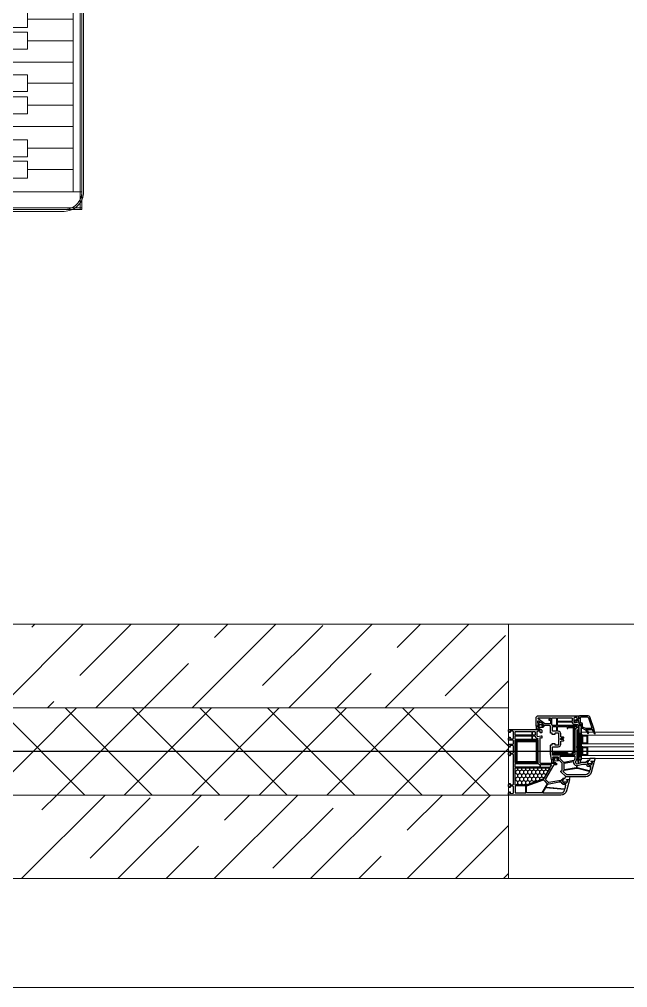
# Model space of a CAD drawing. Header units: millimetres. Extents: x 53645 to 137188, y 78097 to 135533.
# Drawn here: x 114000 to 114836, y 122496 to 123829 of the extents above; entities that cross this region are included whole.
import ezdxf

# ---------------------------------------------------------------- set-up
doc = ezdxf.new("R2010")
doc.units = ezdxf.units.MM
doc.linetypes.add('CONTI', pattern=[0])
doc.linetypes.add('GOST2.303 5', pattern=[24, 20, -1.5, 1, -1.5])
for name, color, linetype in [('axis_dim', 40, 'CONTI'), ('GASKET', 5, 'Continuous'), ('PVC', 7, 'Continuous'), ('STEEL', 5, 'Continuous')]:
    doc.layers.add(name, color=color, linetype=linetype)
for name, color, linetype, lineweight in [('doors_windows', 4, 'Continuous', 5), ('furniture', 36, 'Continuous', 0), ('stair1', 7, 'Continuous', 15), ('Wall2', 5, 'Continuous', 5)]:
    doc.layers.add(name, color=color, linetype=linetype, lineweight=lineweight)

# ---------------------------------------------------------------- blocks, each defined once
blk = doc.blocks.new('furn04')
at = {"color": 0}
for p, q in [((206580.8, 115153.7), (207264.2, 115153.7)), ((206580.8, 113613.7), (206580.8, 115151.2)), ((206580.8, 115151.2), (207264.2, 115151.2)), ((206583.3, 113613.7), (206583.3, 115151.2)), ((207261.8, 115153.7), (207261.8, 113613.7)), ((207264.2, 115153.7), (207264.2, 113613.7)), ((207082.6, 113638.1), (207082.6, 115126.8)), ((207082.6, 115126.8), (207264.2, 115126.8)), ((207082.6, 115126.8), (207264.2, 115126.8)), ((207107, 113638.1), (207107, 115126.8)), ((207114.3, 113638.1), (207114.3, 115126.8)), ((207252, 115126.8), (207252, 113638.1)), ((207189.2, 115096.6), (207189.9, 115096.6)), ((207189.9, 115096.6), (207252, 115096.6)), ((207114.3, 115067), (207252, 115067)), ((207189.2, 115037.5), (207252, 115037.5)), ((207189.2, 115007.4), (207252, 115007.4)), ((207114.3, 114977.6), (207252, 114977.6)), ((207189.2, 114948.6), (207252, 114948.6)), ((207189.2, 114917.9), (207252, 114917.9)), ((207189.2, 114888.4), (207252, 114888.4)), ((207114.3, 114858.4), (207252, 114858.4)), ((207189.2, 114828.9), (207252, 114828.9)), ((206741.4, 114812.4), (206658.1, 114673.5)), ((206941.8, 114692.2), (206741.4, 114812.4)), ((207189.2, 114799), (207252, 114799)), ((207114.3, 114769.4), (207252, 114769.4)), ((207189.2, 114739.5), (207252, 114739.5)), ((207189.2, 114709.6), (207252, 114709.6)), ((207554.7, 114705.7), (207554.7, 114704.8)), ((206899.4, 114621.5), (206941.8, 114692.2)), ((206658.1, 114673.5), (206692.5, 114652.9)), ((207189.2, 114679), (207252, 114679)), ((206665.8, 114653), (206665.2, 114491.1)), ((206899.5, 114652.2), (206665.8, 114653)), ((206899.1, 114532.2), (206899.5, 114652.2)), ((207114.3, 114649.9), (207252, 114649.9)), ((207189.2, 114620.7), (207252, 114620.7)), ((207554.7, 114623.8), (207554.7, 114623.4)), ((207462.5, 114617.4), (207463.5, 114617.4)), ((207560.8, 114617.4), (207562.9, 114617.4)), ((206868.2, 114586.4), (206665.1, 114470.7)), ((206948.3, 114445.8), (206868.2, 114586.4)), ((207189.2, 114590.7), (207252, 114590.7)), ((207114.3, 114560.8), (207252, 114560.8)), ((207189.2, 114530.9), (207252, 114530.9)), ((207189.2, 114501.3), (207252, 114501.3)), ((206665.2, 114491.1), (206700.6, 114490.9)), ((207475.7, 114495.4), (207475.7, 114495.4)), ((207548.6, 114495.4), (207548.8, 114495.4)), ((207629.2, 114495.4), (207629.5, 114495.4)), ((207189.2, 114471.9), (207252, 114471.9)), ((206665.1, 114470.7), (206745.3, 114330.1)), ((206745.3, 114330.1), (206948.3, 114445.8)), ((207114.3, 114441.6), (207252, 114441.6)), ((207189.2, 114412.1), (207252, 114412.1)), ((207189.2, 114382.1), (207252, 114382.1)), ((207114.3, 114353.1), (207252, 114353.1)), ((207189.2, 114322.4), (207252, 114322.4)), ((207189.2, 114292.9), (207252, 114292.9)), ((207189.2, 114262.9), (207252, 114262.9)), ((207554.7, 114249.9), (207554.7, 114249.8)), ((207114.3, 114233.6), (207252, 114233.6)), ((207462.9, 114243.8), (207463.5, 114243.8)), ((207548.3, 114243.8), (207548.6, 114243.8)), ((207189.2, 114203.3), (207252, 114203.3)), ((207189.2, 114173.7), (207252, 114173.7)), ((207114.3, 114143.7), (207252, 114143.7)), ((207189.2, 114114.8), (207252, 114114.8)), ((207629.2, 114109.2), (207629.5, 114109.2)), ((206874.6, 114077.5), (206912.8, 114088.4)), ((206825.5, 114052), (206836.4, 114081.1)), ((206860, 114057.4), (206874.6, 114077.5)), ((207189.2, 114083.8), (207252, 114083.8)), ((206832.7, 114022.8), (206825.5, 114052)), ((207189.2, 114054.6), (207252, 114054.6)), ((206780, 113986.4), (206761.8, 114037.4)), ((207114.3, 114024.6), (207252, 114024.6)), ((206838.2, 113977.3), (206874.6, 114011.9)), ((207189.2, 113994.7), (207252, 113994.7)), ((206777.5, 113963.2), (206757.1, 113984.3)), ((206800, 113960.9), (206780, 113986.4)), ((206801.8, 113951.8), (206838.2, 113977.3)), ((206767.2, 113946.4), (206709, 113951.8)), ((206790.2, 113959.4), (206777.5, 113963.2)), ((206876.4, 113953.7), (206898.2, 113950)), ((206898.2, 113950), (206923.7, 113953.7)), ((207189.2, 113964.9), (207252, 113964.9)), ((206800, 113946.4), (206767.2, 113946.4)), ((206821.4, 113950.5), (206838.6, 113944.1)), ((206838.6, 113944.1), (206859, 113940.3)), ((206801.8, 113935.5), (206789.1, 113891.8)), ((206810.9, 113933.6), (206820, 113906.3)), ((207114.3, 113935.5), (207252, 113935.5)), ((206773, 113920.5), (206763.4, 113911.6)), ((206763.4, 113911.6), (206755.8, 113895)), ((206820, 113906.3), (206867.3, 113864.4)), ((207189.2, 113905.6), (207252, 113905.6)), ((206789.1, 113891.8), (206778.2, 113846.2)), ((207189.2, 113875.8), (207252, 113875.8)), ((207189.2, 113845.9), (207252, 113845.9)), ((207114.3, 113816.6), (207252, 113816.6)), ((207189.2, 113787.5), (207252, 113787.5)), ((207189.2, 113757.2), (207252, 113757.2)), ((207114.3, 113727.8), (207252, 113727.8)), ((207189.2, 113697.9), (207252, 113697.9)), ((207189.2, 113668.6), (207252, 113668.6)), ((207264.2, 113638.1), (207082.6, 113638.1)), ((207264.2, 113616.1), (206580.8, 113616.1)), ((207264.2, 113613.7), (206580.8, 113613.7))]:
    blk.add_line(p, q, dxfattribs=at)
for points in [[(207058.2, 115151.3), (207058.2, 113613.7), (206580.8, 113613.7), (206580.8, 115151.3)], [(207361.1, 114730.1), (207361.1, 113998), (207653.9, 113998), (207653.9, 114730.1)], [(207385.5, 114705.7), (207385.5, 114022.4), (207629.5, 114022.4), (207629.5, 114705.7)]]:
    blk.add_lwpolyline(points, close=True, dxfattribs=at)
for points in [[(207266.6, 115126.8), (207266.6, 113638.1, -0.414214), (207239.8, 113611.2), (207055.7, 113611.2), (207055.7, 115153.7), (207239.8, 115153.7, -0.414214)], [(207264.2, 115126.8), (207264.2, 113638.1, -0.414214), (207239.8, 113613.7), (207058.2, 113613.7), (207058.2, 115151.2), (207239.8, 115151.2, -0.414214)], [(207036.2, 115129.4), (207036.2, 113635.6), (206629.7, 113635.6, -0.414214), (206602.8, 113662.5), (206602.8, 115102.5, -0.414214), (206629.7, 115129.4)], [(207033.8, 115126.9), (207033.8, 113638.1), (206629.7, 113638.1, -0.414214), (206605.3, 113662.5), (206605.3, 115102.5, -0.414214), (206629.7, 115126.9)]]:
    blk.add_lwpolyline(points, format="xyb", close=True, dxfattribs=at)
for points in [[(207082.6, 115108.1), (207082.6, 115084.9)], [(207114.3, 115084.9), (207189.2, 115084.9), (207189.2, 115108.1), (207114.3, 115108.1)], [(207082.6, 115049), (207082.6, 115025.7)], [(207114.3, 115025.7), (207189.2, 115025.7), (207189.2, 115049), (207114.3, 115049)], [(207082.6, 115019.1), (207082.6, 114995.8)], [(207114.3, 114995.8), (207189.2, 114995.8), (207189.2, 115019.1), (207114.3, 115019.1)], [(207082.6, 114960.2), (207082.6, 114937)], [(207114.3, 114937), (207189.2, 114937), (207189.2, 114960.2), (207114.3, 114960.2)], [(207082.6, 114929.5), (207082.6, 114906.3)], [(207114.3, 114906.3), (207189.2, 114906.3), (207189.2, 114929.5), (207114.3, 114929.5)], [(207082.6, 114900), (207082.6, 114876.7)], [(207114.3, 114876.7), (207189.2, 114876.7), (207189.2, 114900), (207114.3, 114900)], [(207082.6, 114840.5), (207082.6, 114817.3)], [(207114.3, 114817.3), (207189.2, 114817.3), (207189.2, 114840.5), (207114.3, 114840.5)], [(207082.6, 114810.6), (207082.6, 114787.3)], [(207114.3, 114787.3), (207189.2, 114787.3), (207189.2, 114810.6), (207114.3, 114810.6)], [(207082.6, 114751.1), (207082.6, 114727.9)], [(207114.3, 114727.9), (207189.2, 114727.9), (207189.2, 114751.1), (207114.3, 114751.1)], [(207082.6, 114721.2), (207082.6, 114697.9)], [(207114.3, 114697.9), (207189.2, 114697.9), (207189.2, 114721.2), (207114.3, 114721.2)], [(207082.6, 114690.7), (207082.6, 114667.4)], [(207114.3, 114667.4), (207189.2, 114667.4), (207189.2, 114690.7), (207114.3, 114690.7)], [(207082.6, 114632.3), (207082.6, 114609.1)], [(207114.3, 114609.1), (207189.2, 114609.1), (207189.2, 114632.3), (207114.3, 114632.3)], [(207082.6, 114602.4), (207082.6, 114579.1)], [(207114.3, 114579.1), (207189.2, 114579.1), (207189.2, 114602.4), (207114.3, 114602.4)], [(207082.6, 114542.5), (207082.6, 114519.3)], [(207114.3, 114519.3), (207189.2, 114519.3), (207189.2, 114542.5), (207114.3, 114542.5)], [(207082.6, 114513), (207082.6, 114489.7)], [(207114.3, 114489.7), (207189.2, 114489.7), (207189.2, 114513), (207114.3, 114513)], [(207082.6, 114483.6), (207082.6, 114460.3)], [(207114.3, 114460.3), (207189.2, 114460.3), (207189.2, 114483.6), (207114.3, 114483.6)], [(207082.6, 114423.7), (207082.6, 114400.4)], [(207114.3, 114400.4), (207189.2, 114400.4), (207189.2, 114423.7), (207114.3, 114423.7)], [(207082.6, 114394), (207082.6, 114370.8)], [(207114.3, 114370.8), (207189.2, 114370.8), (207189.2, 114394), (207114.3, 114394)], [(207082.6, 114334.1), (207082.6, 114310.8)], [(207114.3, 114310.8), (207189.2, 114310.8), (207189.2, 114334.1), (207114.3, 114334.1)], [(207082.6, 114304.5), (207082.6, 114281.2)], [(207114.3, 114281.2), (207189.2, 114281.2), (207189.2, 114304.5), (207114.3, 114304.5)], [(207082.6, 114274.5), (207082.6, 114251.3)], [(207114.3, 114251.3), (207189.2, 114251.3), (207189.2, 114274.5), (207114.3, 114274.5)], [(207082.6, 114214.9), (207082.6, 114191.6)], [(207114.3, 114191.6), (207189.2, 114191.6), (207189.2, 114214.9), (207114.3, 114214.9)], [(207082.6, 114185.3), (207082.6, 114162.1)], [(207114.3, 114162.1), (207189.2, 114162.1), (207189.2, 114185.3), (207114.3, 114185.3)], [(207082.6, 114126.4), (207082.6, 114103.2)], [(207114.3, 114103.2), (207189.2, 114103.2), (207189.2, 114126.4), (207114.3, 114126.4)], [(207082.6, 114095.4), (207082.6, 114072.2)], [(207114.3, 114072.2), (207189.2, 114072.2), (207189.2, 114095.4), (207114.3, 114095.4)], [(207082.6, 114066.2), (207082.6, 114042.9)], [(207114.3, 114042.9), (207189.2, 114042.9), (207189.2, 114066.2), (207114.3, 114066.2)], [(207082.6, 114006.3), (207082.6, 113983.1)], [(207114.3, 113983.1), (207189.2, 113983.1), (207189.2, 114006.3), (207114.3, 114006.3)], [(207082.6, 113976.5), (207082.6, 113953.2)], [(207114.3, 113953.2), (207189.2, 113953.2), (207189.2, 113976.5), (207114.3, 113976.5)], [(207082.6, 113917.3), (207082.6, 113894)], [(207114.3, 113894), (207189.2, 113894), (207189.2, 113917.3), (207114.3, 113917.3)], [(207082.6, 113887.4), (207082.6, 113864.2)], [(207114.3, 113864.2), (207189.2, 113864.2), (207189.2, 113887.4), (207114.3, 113887.4)], [(207082.6, 113857.5), (207082.6, 113834.3)], [(207114.3, 113834.3), (207189.2, 113834.3), (207189.2, 113857.5), (207114.3, 113857.5)], [(207082.6, 113799.2), (207082.6, 113775.9)], [(207114.3, 113775.9), (207189.2, 113775.9), (207189.2, 113799.2), (207114.3, 113799.2)], [(207082.6, 113768.8), (207082.6, 113745.5)], [(207114.3, 113745.5), (207189.2, 113745.5), (207189.2, 113768.8), (207114.3, 113768.8)], [(207082.6, 113709.6), (207082.6, 113686.3)], [(207114.3, 113686.3), (207189.2, 113686.3), (207189.2, 113709.6), (207114.3, 113709.6)], [(207082.6, 113680.2), (207082.6, 113657)], [(207114.3, 113657), (207189.2, 113657), (207189.2, 113680.2), (207114.3, 113680.2)]]:
    blk.add_lwpolyline(points, dxfattribs=at)
for centre, radius in [((207469.6, 114617.4), 6.1), ((207469.6, 114617.4), 3.66), ((207554.7, 114617.4), 6.1), ((207554.7, 114617.4), 3.66), ((207469.6, 114495.4), 6.1), ((207469.6, 114495.4), 3.66), ((207554.7, 114495.4), 6.1), ((207554.7, 114495.4), 3.66), ((207469.6, 114372.2), 6.1), ((207554.7, 114372.2), 6.1), ((207469.6, 114372.2), 3.66), ((207554.7, 114372.2), 3.66), ((207469.6, 114243.8), 6.1), ((207469.6, 114243.8), 3.66), ((207554.7, 114243.8), 6.1), ((207554.7, 114243.8), 3.66), ((207469.6, 114109.2), 6.1), ((207469.6, 114109.2), 3.66), ((207554.7, 114109.2), 6.1), ((207554.7, 114109.2), 3.66)]:
    blk.add_circle(centre, radius, dxfattribs=at)
for centre, radius, start, end in [((207428.5, 114664.6), 58.2, 135.0401, 137.6153), ((207515.1, 114663), 58.2, 132.3847, 225.0137), ((207651.4, 114664.1), 104.9, 156.7621, 202.8166), ((207428.5, 114664.6), 58.2, 222.3847, 307.1178), ((207513.1, 114663.2), 58.2, 222.3847, 223.1833), ((207513.1, 114663.2), 58.2, 229.8922, 308.0293), ((207594.8, 114666), 58.2, 226.0762, 227.0112), ((207594.8, 114666), 58.2, 236.7271, 306.6064), ((207553.7, 114556.7), 97.9, 145.2951, 215.7024), ((207555.2, 114556.2), 99.4, 142.9623, 143.3151), ((207674.4, 114556.9), 128.6, 154.4385, 207.8306), ((207428.5, 114542.3), 58.2, 222.3847, 307.0692), ((207596.7, 114541), 56, 228.1162, 305.8547), ((207558.8, 114432.6), 102.9, 144.7719, 212.0966), ((207512.3, 114540.7), 58.2, 231.1054, 308.8946), ((207675.3, 114433.8), 129.5, 152.3978, 206.4976), ((207428.5, 114420.2), 58.2, 222.3847, 307.354), ((207563.2, 114307.9), 107.4, 145.4493, 213.7781), ((207512, 114418.1), 58.2, 231.4376, 308.9869), ((207682.4, 114308.3), 137.4, 154.5782, 205.9045), ((207597, 114419.9), 57.8, 229.4568, 304.2641), ((207428.5, 114290.8), 58.2, 222.3847, 307.0724), ((207512.5, 114289.8), 58.2, 230.6985, 308.2749), ((207595.8, 114291), 58.2, 224.8829, 225.0717), ((207581, 114175.8), 125.3, 150.0131, 208.9786), ((207690.1, 114177.2), 145.8, 155.0975, 205.8522), ((207595.8, 114291), 58.2, 232.9791, 305.3686), ((206926.3, 114068.1), 115.3, 147.4017, 205.0997), ((206784.5, 114077.4), 74.1, 318.5498, 45.5383), ((206899.1, 114073.7), 44, 27.2013, 201.7147), ((207428.5, 114156.3), 58.2, 222.3847, 307.0997), ((206845.5, 114046.8), 107.8, 150.2267, 203.7516), ((206698.9, 114009.9), 107.5, 335.0763, 59.9535), ((207520.1, 114066.5), 61.5, 143.4635, 225.8153), ((207513.6, 114154.4), 58.2, 229.2667, 307.0845), ((207634.5, 114065.3), 86.2, 153.5265, 209.835), ((207595.5, 114156.6), 58.2, 233.3953, 305.7782), ((206865.6, 114116.9), 75.1, 260.1697, 340.685), ((206885.1, 113951.7), 87.4, 78.9076, 173.8967), ((206831.6, 114023), 75.3, 296.5438, 11.0037), ((206772.8, 113995.4), 38.8, 168.0796, 289.5116), ((206742.1, 113956.9), 47.5, 1.4242, 97.3364), ((206723, 113894.5), 94.9, 83.0654, 123.4046), ((206743.7, 113991.2), 76.8, 193.1642, 268.9561), ((206906.7, 113930.2), 44.3, 16.4344, 148.0253), ((206831.6, 114023), 75.3, 235.5803, 254.9978), ((206723, 113894.5), 94.9, 31.8548, 45.7472), ((206845.9, 113926.1), 35.4, 1.3151, 127.081), ((206919.9, 114013.2), 79.4, 228.5761, 297.4528), ((206835.3, 113851.7), 93.5, 102.1969, 130.9179), ((206862.8, 113907.1), 64.8, 140.5685, 301.3057), ((206804.5, 113859.7), 90.3, 85.0036, 89.412), ((206857.2, 113967.2), 48.1, 199.5165, 300.1559), ((206743.7, 113991.2), 76.8, 293.9309, 311.4454), ((206763.9, 113894), 29.7, 86.0761, 203.3856), ((206749.8, 113907.1), 28.7, 245.6811, 33.7275), ((206804.5, 113859.7), 90.3, 356.0593, 42.7807), ((206712.1, 113877.7), 21.5, 29.0513, 171.5715), ((206921.3, 113874.6), 29.8, 35.3099, 117.8883), ((206931.5, 113913.4), 26.4, 203.8486, 297.548), ((206703.8, 113888.8), 16.1, 226.1674, 3.895)]:
    blk.add_arc(centre, radius, start, end, dxfattribs=at)
blk = doc.blocks.new('*U54')
at = {"linetype": 'Continuous'}
h = blk.add_hatch(dxfattribs=at)
h.set_pattern_fill('HONEY', color=6, angle=-90, style=0)
h.set_pattern_definition([(270, (2072.1576, 52.6428), (-2.74963, -4.7625), [3.175, -6.35]), (150, (2072.1576, 52.6428), (-2.74963, 4.7625), [3.175, -6.35]), (210, (2072.1576, 52.6428), (-5.49926, -6e-07), [-6.35, 3.175])])
h.paths.add_polyline_path([(1943.8, -37.6, -0.57735), (1943.3, -36.8), (1951, -23.5, 0.079163), (1951.4, -22.5, -0.259107), (1951.7, -22.1), (1975.4, -13.5, -0.087489), (1975.6, -13.5), (1990.3, -13.5, -0.414214), (1990.8, -14), (1990.8, -37.1, -0.414214), (1990.3, -37.6)])
at = {"color": 1, "linetype": 'Continuous', "lineweight": 25}
for p, q in [((1900, -48.2), (1903, -96.2)), ((1900, -96.2), (1903, -48.2))]:
    blk.add_line(p, q, dxfattribs=at)
at = {"color": 1, "linetype": 'Continuous'}
for p, q in [((1903, -44.1), (1900.5, -44.8)), ((1900.5, -44.8), (1900.5, -47.9)), ((1900.5, -47.9), (1903, -47.9)), ((1904.2, -43.5), (1903, -43.9)), ((1903, -43.9), (1903, -44.1)), ((1904.2, -45.4), (1903, -45.6)), ((1903, -45.6), (1903, -88.6)), ((1903, -50), (1904.2, -50)), ((1903, -76.2), (1903, -52)), ((1904.2, -45.4), (1904.2, -43.5)), ((1904.2, -45.4), (1904.2, -52)), ((1906, -52), (1904.2, -45.4)), ((1904.2, -45.6), (1904.2, -52)), ((1904.2, -52), (1906, -52)), ((1906, -83), (1906, -52)), ((1904.2, -54), (1904.2, -54.6)), ((1904.2, -54), (1906, -54)), ((1904.2, -80), (1904.2, -54)), ((1904.2, -55), (1906, -55)), ((1904.2, -69), (1906, -69)), ((1904.2, -70), (1906, -70)), ((1904.2, -72), (1906, -72)), ((1903, -86.7), (1904.7, -86.7)), ((1903, -88.6), (1904.7, -89.1)), ((1904.2, -80), (1906, -80)), ((1904.2, -82), (1906, -82)), ((1904.2, -86.7), (1904.2, -82)), ((1904.2, -83), (1906, -83)), ((1904.7, -89.1), (1904.7, -86.7))]:
    blk.add_line(p, q, dxfattribs=at)
at = {"color": 5}
for p, q in [((1892.1, -55.3), (1891.1, -55.3)), ((1892.1, -56.3), (1891.1, -56.3)), ((1892.1, -57.3), (1891.1, -57.3)), ((1892.1, -58.3), (1891.1, -58.3)), ((1892.1, -59.3), (1891.1, -59.3)), ((1892.1, -60.3), (1891.1, -60.3)), ((1892.1, -61.3), (1891.1, -61.3)), ((1892.1, -62.3), (1891.1, -62.3)), ((1892.1, -63.3), (1891.1, -63.3)), ((1892.1, -64.3), (1891.1, -64.3)), ((1892.1, -65.3), (1891.1, -65.3)), ((1892.1, -65.3), (1891.1, -65.3)), ((1892.1, -66.3), (1891.1, -66.3)), ((1892.1, -55.3), (1892.1, -54.3)), ((1892.1, -65.3), (1892.1, -66.3)), ((1892.6, -55.3), (1892.6, -54.3)), ((1892.6, -66.3), (1892.6, -65.3)), ((1893.6, -55.3), (1893.6, -54.3)), ((1893.6, -66.3), (1893.6, -65.3)), ((1894.6, -55.3), (1894.6, -54.3)), ((1894.6, -66.3), (1894.6, -65.3)), ((1895.6, -55.3), (1895.6, -54.3)), ((1895.6, -66.3), (1895.6, -65.3)), ((1896.6, -55.3), (1896.6, -54.3)), ((1896.6, -66.3), (1896.6, -65.3)), ((1897.6, -55.3), (1897.6, -54.3)), ((1897.6, -55.3), (1898.6, -55.3)), ((1897.6, -56.3), (1898.6, -56.3)), ((1897.6, -57.3), (1898.6, -57.3)), ((1897.6, -58.3), (1898.6, -58.3)), ((1897.6, -59.3), (1898.6, -59.3)), ((1897.6, -60.3), (1898.6, -60.3)), ((1897.6, -61.3), (1898.6, -61.3)), ((1897.6, -62.3), (1898.6, -62.3)), ((1897.6, -63.3), (1898.6, -63.3)), ((1897.6, -64.3), (1898.6, -64.3)), ((1897.6, -65.3), (1898.6, -65.3)), ((1897.6, -65.3), (1898.6, -65.3)), ((1897.6, -65.3), (1897.6, -66.3)), ((1897.6, -66.3), (1898.6, -66.3)), ((1892.1, -71.3), (1891.1, -71.3)), ((1892.1, -72.3), (1891.1, -72.3)), ((1892.1, -73.3), (1891.1, -73.3)), ((1892.1, -74.3), (1891.1, -74.3)), ((1892.1, -75.3), (1891.1, -75.3)), ((1892.1, -76.3), (1891.1, -76.3)), ((1892.1, -77.3), (1891.1, -77.3)), ((1892.1, -78.3), (1891.1, -78.3)), ((1892.1, -79.3), (1891.1, -79.3)), ((1892.1, -71.3), (1892.1, -70.3)), ((1892.6, -71.3), (1892.6, -70.3)), ((1893.6, -71.3), (1893.6, -70.3)), ((1894.6, -71.3), (1894.6, -70.3)), ((1895.6, -71.3), (1895.6, -70.3)), ((1896.6, -71.3), (1896.6, -70.3)), ((1897.6, -71.3), (1897.6, -70.3)), ((1897.6, -71.3), (1898.6, -71.3)), ((1897.6, -72.3), (1898.6, -72.3)), ((1897.6, -73.3), (1898.6, -73.3)), ((1897.6, -74.3), (1898.6, -74.3)), ((1897.6, -75.3), (1898.6, -75.3)), ((1897.6, -76.3), (1898.6, -76.3)), ((1897.6, -77.3), (1898.6, -77.3)), ((1897.6, -78.3), (1898.6, -78.3)), ((1897.6, -79.3), (1898.6, -79.3)), ((1892.1, -80.3), (1891.1, -80.3)), ((1892.1, -81.3), (1891.1, -81.3)), ((1892.1, -81.3), (1891.1, -81.3)), ((1892.1, -82.3), (1891.1, -82.3)), ((1892.1, -81.3), (1892.1, -82.3)), ((1892.6, -82.3), (1892.6, -81.3)), ((1893.6, -82.3), (1893.6, -81.3)), ((1894.6, -82.3), (1894.6, -81.3)), ((1895.6, -82.3), (1895.6, -81.3)), ((1896.6, -82.3), (1896.6, -81.3)), ((1897.6, -80.3), (1898.6, -80.3)), ((1897.6, -81.3), (1898.6, -81.3)), ((1897.6, -81.3), (1898.6, -81.3)), ((1897.6, -81.3), (1897.6, -82.3)), ((1897.6, -82.3), (1898.6, -82.3))]:
    blk.add_line(p, q, dxfattribs=at)
blk.add_lwpolyline([(1943.4, -37.6, -0.57735), (1943.2, -37.1), (1951.8, -22.2, -0.176327), (1952, -22.1), (1975.4, -13.5, -0.087489), (1975.6, -13.5), (1990.5, -13.5, -0.414214), (1990.8, -13.8), (1990.8, -37.3, -0.414214), (1990.5, -37.6)], format="xyb", close=True)
at = {"color": 1, "linetype": 'Continuous', "lineweight": 25}
blk.add_lwpolyline([(1900, -50.2), (1900, -48.2), (1903, -48.2), (1903, -96.2), (1900, -96.2)], close=True, dxfattribs=at)
at = {"color": 5}
for points in [[(1898.6, -66.3), (1891.1, -66.3), (1891.1, -54.3), (1898.6, -54.3)], [(1897.6, -65.3), (1892.1, -65.3), (1892.1, -55.3), (1897.6, -55.3)], [(1898.6, -82.3), (1891.1, -82.3), (1891.1, -70.3), (1898.6, -70.3)], [(1897.6, -81.3), (1892.1, -81.3), (1892.1, -71.3), (1897.6, -71.3)]]:
    blk.add_lwpolyline(points, close=True, dxfattribs=at)
at = {"layer": 'doors_windows', "color": 5}
for points in [[(768, -50.3), (1900, -50.3), (1900, -54.3), (768, -54.3)], [(768, -66.3), (1900, -66.3), (1900, -70.3), (768, -70.3)], [(768, -82.3), (1900, -82.3), (1900, -86.3), (768, -86.3)]]:
    blk.add_lwpolyline(points, close=True, dxfattribs=at)
at = {"layer": 'GASKET'}
for p, q in [((1880.6, -84.5), (1882, -89.9)), ((1881.3, -84.2), (1884.3, -89.5)), ((1892.6, -87.5), (1892.9, -89.5))]:
    blk.add_line(p, q, dxfattribs=at)
at = {"layer": 'GASKET', "color": 5, "linetype": 'Continuous'}
for points in [[(1924.9, -22.6, 0.414214), (1925.6, -21.9), (1925.6, -21.8, 0.414214), (1925.3, -21.5), (1924.4, -21.5), (1924.3, -21.2, -0.57735), (1924.8, -20.3), (1925.2, -20.3, 0.414214), (1925.7, -19.8), (1925.7, -19.5, 0.020024), (1925.7, -19.2, 0.390947), (1924.7, -18.3), (1919.7, -18.3, 0.390947), (1918.7, -19.2), (1918.7, -19.5), (1918.7, -19.8, 0.414214), (1919.2, -20.3), (1919.7, -20.3, -0.57735), (1920.2, -21.2), (1920, -21.5), (1916, -21.5), (1915, -24.8, 0.502334), (1915.3, -25.2), (1922, -25.2), (1922.7, -22.8, -0.349418), (1923, -22.6)], [(1890.8, -47.6, 0.414214), (1891.5, -46.9), (1891.5, -46.8, 0.414214), (1891.2, -46.5), (1890.3, -46.5), (1890.2, -46.2, -0.57735), (1890.7, -45.3), (1891.1, -45.3, 0.414214), (1891.6, -44.8), (1891.6, -44.5, 0.020024), (1891.6, -44.2, 0.390947), (1890.6, -43.3), (1885.6, -43.3, 0.390947), (1884.6, -44.2), (1884.6, -44.5), (1884.6, -44.8, 0.414214), (1885.1, -45.3), (1885.6, -45.3, -0.57735), (1886.1, -46.2), (1885.9, -46.5), (1881.9, -46.5), (1880.9, -49.9, 0.502334), (1881.2, -50.3), (1887.9, -50.3), (1888.6, -47.8, -0.349418), (1888.9, -47.6)], [(1937.9, -49.7, -0.414214), (1938.4, -50.2, -0.054959), (1938.3, -50.9, -0.351258), (1938.1, -51.1), (1931.7, -51.1, -0.351258), (1931.5, -50.9, -0.054959), (1931.4, -50.2, -0.414214), (1931.9, -49.7), (1932.3, -49.7, 0.57735), (1932.9, -48.8), (1932.7, -48.5), (1931.2, -48.5, -0.414214), (1931, -48.3), (1931, -47.8, -0.407864), (1932, -46.8), (1938.2, -46.7, 0.433601), (1938.6, -46.2), (1938.6, -45.9, 0.363714), (1937.9, -45.2), (1936.9, -45.1, 0.169782), (1936.7, -45.2, -1.241435), (1936.2, -44), (1939.3, -44, -0.414214), (1940.5, -45.2), (1940.5, -48.2, -0.414214), (1940.2, -48.5), (1937.1, -48.5), (1936.9, -48.8, 0.57735), (1937.4, -49.7)], [(1958.9, -95.7, -0.414214), (1959.4, -96.2, -0.054959), (1959.3, -96.9, -0.351258), (1959.1, -97.1), (1952.7, -97.1, -0.351258), (1952.5, -96.9, -0.054959), (1952.4, -96.2, -0.414214), (1952.9, -95.7), (1953.3, -95.7, 0.57735), (1953.9, -94.8), (1953.7, -94.5), (1952.2, -94.5, -0.414214), (1952, -94.3), (1952, -93.8, -0.407864), (1953, -92.8), (1959.2, -92.7, 0.433601), (1959.6, -92.2), (1959.6, -91.9, 0.363714), (1958.8, -91.2), (1957.9, -91.1, 0.169782), (1957.7, -91.2, -1.241435), (1957.2, -90), (1960.3, -90, -0.414214), (1961.5, -91.2), (1961.5, -94.2, -0.414214), (1961.2, -94.5), (1958.1, -94.5), (1957.9, -94.8, 0.57735), (1958.4, -95.7)]]:
    blk.add_lwpolyline(points, format="xyb", close=True, dxfattribs=at)
at = {"layer": 'GASKET'}
for centre, radius, start, end in [((1881, -84.4), 0.4, 29.4867, 195), ((1890.6, -85.1), 0.6, 47.514, 209.42), ((1883.1, -89.3), 8, 0, 29.42), ((1887.6, -88.3), 5, 10, 47.514)]:
    blk.add_arc(centre, radius, start, end, dxfattribs=at)
at = {"layer": 'PVC'}
for p, q in [((1882, -89.8), (1882, -89.8)), ((1882, -89.9), (1887.6, -106.3)), ((1882.3, -89.5), (1893.5, -89.5)), ((1884.8, -92.1), (1889.4, -105.7)), ((1885.3, -91.4), (1893.5, -91.4)), ((1891.1, -89.3), (1891.1, -89.5)), ((1893.7, -91.5), (1897.8, -93.5)), ((1894.5, -89.7), (1898.7, -91.8)), ((1898.1, -93.9), (1898.1, -97.3)), ((1900, -93.9), (1900, -97)), ((1900.2, -99.4), (1900.6, -99.4)), ((1900.5, -97.5), (1900.9, -97.5)), ((1901.1, -99.9), (1901.1, -106.6)), ((1903, -99.6), (1903, -101.9)), ((1903, -105), (1903, -108.3)), ((1904.7, -102.6), (1903.4, -102.4)), ((1905.2, -104.8), (1903.6, -104.5)), ((1906.8, -101.5), (1905, -102.6)), ((1908.8, -102.7), (1905.2, -104.8)), ((1907, -100.7), (1907, -101.1)), ((1909, -100.7), (1909, -102.3)), ((1891.3, -107.1), (1900.6, -107.1)), ((1891.4, -109), (1902.3, -109)), ((1902.3, -109), (1903, -108.3))]:
    blk.add_line(p, q, dxfattribs=at)
for points in [[(1956, -44), (1934.5, -44, -0.414214), (1934, -43.5), (1934, -42, -0.414214), (1934.5, -41.5), (1937.2, -41.5, 0.267949), (1938.1, -41), (1948.9, -22.3, 0.339454), (1948.7, -21.1), (1945.4, -17.8, 0.245592), (1944.6, -17.5), (1930.7, -20, -0.043661), (1930.2, -20), (1927.5, -20, 0.414214), (1927, -20.5, -0.414214), (1926, -21.5), (1924.4, -21.5), (1924.2, -21.2, -0.57735), (1924.7, -20.3), (1925.2, -20.3, 0.414214), (1925.7, -19.8), (1925.7, -19.5, 1), (1918.7, -19.5), (1918.7, -19.8, 0.414214), (1919.2, -20.3), (1919.6, -20.3, -0.57735), (1920.1, -21.2), (1920, -21.5), (1916.3, -21.5, -0.493145), (1916, -21.1), (1920.1, -5.9, -0.339454), (1927.8, 0), (1999.5, 0, -0.414214), (2000, -0.5), (2000, -2.4), (2000, -2.7), (1998.5, -4.2), (1998, -4.2, -0.414214), (1997.5, -3.7), (1997.5, -3.3, -0.198912), (1997.6, -3.2), (1998.2, -2.5, 0.700208), (1998, -2), (1993.8, -2.4, 0.388879), (1993.3, -2.9), (1993.3, -11.5, 0.388879), (1993.8, -12), (1997.7, -12.3, 0.700208), (1997.9, -11.8), (1997.6, -11.4, -0.198912), (1997.5, -11.3), (1997.5, -10.9, -0.414214), (1998, -10.4), (1998.5, -10.4), (2000, -11.9), (2000, -14.4), (1998.5, -15.9), (1998, -15.9, -0.414214), (1997.5, -15.4), (1997.5, -15, -0.198912), (1997.6, -14.9), (1997.9, -14.5, 0.700208), (1997.7, -14), (1993.8, -14.3, 0.388879), (1993.3, -14.8), (1993.3, -55.2, 0.388879), (1993.8, -55.7), (1997.7, -56, 0.700208), (1997.9, -55.5), (1997.6, -55.1, -0.198912), (1997.5, -55), (1997.5, -54.6, -0.414214), (1998, -54.1), (1998.5, -54.1), (2000, -55.6), (2000, -58.1), (1998.5, -59.6), (1998, -59.6, -0.414214), (1997.5, -59.1), (1997.5, -58.7, -0.198912), (1997.6, -58.6), (1997.9, -58.2, 0.700208), (1997.7, -57.7), (1993.8, -58, 0.388879), (1993.3, -58.5), (1993.3, -67.1, 0.388879), (1993.8, -67.6), (1998, -68, 0.700208), (1998.2, -67.5), (1997.6, -66.8, -0.198912), (1997.5, -66.7), (1997.5, -66.3, -0.414214), (1998, -65.8), (1998.5, -65.8), (2000, -67.3), (2000, -67.6), (2000, -69.5, -0.414214), (1999.5, -70), (1993.8, -70, 0.414214), (1993.3, -70.5), (1993.3, -74.9, 0.414214), (1993.8, -75.4), (1999.5, -75.4, -0.414214), (2000, -75.9), (2000, -78.1), (1998.5, -79.6), (1998, -79.6, -0.414214), (1997.5, -79.1), (1997.5, -78.7, -0.198912), (1997.6, -78.6), (1998.2, -77.9, 0.700208), (1998, -77.4), (1993.8, -77.8, 0.388879), (1993.3, -78.3), (1993.3, -87.1, 0.388879), (1993.8, -87.6), (1998, -88, 0.700208), (1998.2, -87.5), (1997.6, -86.8, -0.198912), (1997.5, -86.7), (1997.5, -86.3, -0.414214), (1998, -85.8), (1998.5, -85.8), (2000, -87.3), (2000, -87.6), (2000, -89.5, -0.414214), (1999.5, -90), (1954.8, -90), (1954, -89.3), (1954, -88.8), (1954.2, -86, -0.446275), (1954.8, -85.5), (1955.9, -85.7, -0.36397), (1956.3, -86.2), (1956.3, -87.2, 0.414214), (1956.8, -87.7), (1959.5, -87.7, 0.414214), (1961, -86.2), (1961, -81.4), (1960, -80.4), (1954.8, -81.5, -0.454146), (1954.2, -81), (1954, -78.3, -0.51393), (1954.4, -78), (1956.4, -78.5, 0.493145), (1957, -78.1), (1957, -45, 0.414214)], [(1947.7, -10.6), (1922.8, -8.4, 0.36397), (1922.2, -8.8), (1920.9, -13.7, 0.546119), (1921.3, -14.1, -0.339137), (1927.2, -17.2, 0.293253), (1927.6, -17.5), (1930.2, -17.5), (1944.1, -15.1, -0.100742), (1945.5, -15.1, 0.329802), (1946.1, -14.9), (1948.1, -11.3, 0.548619)], [(1952.2, -2.8), (1927.8, -2.8, 0.339454), (1922.8, -6.7), (1922.7, -7.1, 0.466308), (1923.1, -7.7), (1948.5, -10, 0.291473), (1949, -9.7), (1952.6, -3.6, 0.57735)], [(1974.5, -2.8, -0.414214), (1975, -3.3), (1975, -12.2, -0.315299), (1974.6, -12.6), (1952, -20.9, -0.415199), (1951.3, -20.6, 0.110369), (1950.5, -19.3), (1947.1, -15.9, -0.339454), (1947, -15.3), (1954.1, -3.1, -0.267949), (1954.6, -2.8)], [(1976.1, -3.3), (1976.1, -11.9, 0.414214), (1976.6, -12.4), (1990.3, -12.4, 0.414214), (1990.8, -11.9), (1990.8, -3.3, 0.414214), (1990.3, -2.8), (1976.6, -2.8, 0.414214)], [(1975.5, -13.5), (1990.3, -13.5, -0.414214), (1990.8, -14), (1990.8, -37.1, -0.414214), (1990.3, -37.6), (1943.8, -37.6, -0.57735), (1943.4, -36.9), (1951.1, -23.5, 0.079163), (1951.4, -22.5, -0.259107), (1951.8, -22.1)], [(1955.8, -38.3), (1942.8, -38.3, 0.267949), (1942.4, -38.6), (1940.9, -41.1, 0.57735), (1941.2, -41.5), (1955.8, -41.5, 0.414214), (1956.3, -41), (1956.3, -38.8, 0.414214)], [(1990.3, -38.3, -0.414214), (1990.8, -38.8), (1990.8, -42.8, -0.414214), (1990.3, -43.3), (1959.4, -43.3, -0.252264), (1958.9, -43.1, 0.152167), (1957.3, -41.8, -0.305615), (1957, -41.3), (1957, -38.8, -0.414214), (1957.5, -38.3)], [(1990.3, -44.4, -0.414214), (1990.8, -44.9), (1990.8, -54.1, 1), (1990.8, -54.7), (1990.8, -65.1, 1), (1990.8, -65.7), (1990.8, -74.9, -0.414214), (1990.3, -75.4), (1960, -75.4, -0.414214), (1959.5, -74.9), (1959.5, -44.9, -0.414214), (1960, -44.4)], [(1966.4, -76.5, -0.414214), (1966.9, -77), (1966.9, -81, -0.414214), (1966.4, -81.5), (1964, -81.5, -0.372896), (1963.5, -81.1, 0.161969), (1962.8, -79.7), (1961.8, -78.7, 0.198912), (1960, -77.9, -0.414214), (1959.5, -77.4), (1959.5, -77, -0.414214), (1960, -76.5)], [(1990.3, -76.5, -0.414214), (1990.8, -77), (1990.8, -81, -0.414214), (1990.3, -81.5), (1968.5, -81.5, -0.414214), (1968, -81), (1968, -77, -0.414214), (1968.5, -76.5)], [(1966.4, -82.2, -0.414214), (1966.9, -82.7), (1966.9, -86.7, -0.414214), (1966.4, -87.2), (1964, -87.2, -0.414214), (1963.5, -86.7), (1963.5, -82.7, -0.414214), (1964, -82.2)], [(1990.3, -82.2, -0.414214), (1990.8, -82.7), (1990.8, -86.7, -0.414214), (1990.3, -87.2), (1968.5, -87.2, -0.414214), (1968, -86.7), (1968, -82.7, -0.414214), (1968.5, -82.2)]]:
    blk.add_lwpolyline(points, format="xyb", close=True, dxfattribs=at)
at = {"layer": 'PVC', "linetype": 'Continuous', "lineweight": 25}
for points in [[(1903.8, -109), (1903, -108.3), (1903, -107.8), (1903.2, -105, -0.446275), (1903.8, -104.5), (1904.9, -104.7, -0.36397), (1905.3, -105.2), (1905.3, -106.2, 0.414214), (1905.8, -106.7), (1908.5, -106.7, 0.414214), (1910, -105.2), (1910, -100.4), (1909, -99.4), (1903.8, -100.5, -0.454146), (1903.2, -100), (1903, -97.4, -0.016582), (1903, -97.2), (1903, -89.3, -0.493145), (1903.4, -89), (1905.4, -89.5, 0.493145), (1906, -89.1), (1906, -66.7, -0.201513), (1906.2, -66.4, 0.420084), (1906.2, -65.6, -0.201513), (1906, -65.3), (1906, -50), (1907.9, -45.8, 0.628383), (1905.5, -43.1), (1898.3, -45), (1893.5, -45, 0.414214), (1893, -45.5, -0.414214), (1892, -46.5), (1890.4, -46.5), (1890.2, -46.2, -0.57735), (1890.7, -45.3), (1891.2, -45.3, 0.38517), (1891.7, -44.9, 1.105542), (1884.7, -44.9, 0.38517), (1885.2, -45.3), (1885.6, -45.3, -0.57735), (1886.1, -46.2), (1886, -46.5), (1882.3, -46.5, -0.493145), (1882, -46.1), (1886.1, -30.9, -0.339454), (1893.8, -25), (1920.6, -25, -0.198912), (1921.3, -25.3), (1927.9, -31.9, -0.414214), (1927.9, -32.6), (1926.2, -34.3, 0.198912), (1926, -34.6), (1926, -43.3, 0.198912), (1926.2, -43.6), (1930.9, -48.4, 0.198912), (1931.2, -48.5), (1932.7, -48.5), (1932.8, -48.8, -0.57735), (1932.3, -49.7), (1931.8, -49.7, 0.414214), (1931.3, -50.2), (1931.3, -51.6, 0.414214), (1931.8, -52.1), (1938.8, -52.1, 0.455633), (1939.3, -51.5), (1939.1, -50.1, 0.373972), (1938.6, -49.7), (1937.4, -49.7, -0.57735), (1936.9, -48.8), (1937.1, -48.5), (1940.5, -48.5, -0.373885), (1941, -48.9), (1942, -56.5), (1942, -68.6, -0.414214), (1941.7, -68.9), (1940.1, -68.9, 0.414214), (1939.8, -69.2), (1939.8, -70.6, -0.414214), (1939.5, -70.9), (1936.4, -70.9, -0.414214), (1936.1, -70.6), (1936.1, -69.4, 0.414214), (1935.6, -68.9), (1931.5, -68.9, 0.414214), (1930.5, -69.9), (1930.5, -76.3, -0.201513), (1930.4, -76.6, 0.420084), (1930.4, -77.4, -0.201513), (1930.5, -77.7), (1930.5, -84.1, 0.414214), (1931.5, -85.1), (1935.6, -85.1, 0.414214), (1936.1, -84.6), (1936.1, -83.4, -0.414214), (1936.4, -83.1), (1939.5, -83.1, -0.414214), (1939.8, -83.4), (1939.8, -84.8, 0.414214), (1940.1, -85.1), (1941.7, -85.1, -0.414214), (1942, -85.4), (1942, -94, 0.414214), (1943.5, -95.5), (1950.5, -95.5, 0.414214), (1951, -95, -0.414214), (1951.5, -94.5), (1953.7, -94.5), (1953.8, -94.8, -0.57735), (1953.3, -95.7), (1952.8, -95.7, 0.414214), (1952.3, -96.2), (1952.3, -97.2, 0.244698), (1952.5, -97.6), (1955.6, -99.7, 0.315299), (1956.2, -99.7), (1959.5, -97.4, 0.244698), (1959.7, -97), (1959.7, -96.2, 0.414214), (1959.2, -95.7), (1958.4, -95.7, -0.57735), (1957.9, -94.8), (1958.1, -94.5), (1961.7, -94.5, -0.414214), (1962, -94.8), (1962, -106, -0.414214), (1959, -109)], [(1893.6, -42.5, -0.293253), (1893.2, -42.2, 0.339137), (1887.3, -39.1, -0.546119), (1886.9, -38.7), (1888.3, -33.6, -0.414214), (1888.9, -33.2), (1905.3, -37.6, -0.339454), (1905.7, -38.1), (1905.7, -40.1, -0.339454), (1905.3, -40.5), (1898, -42.5, -0.065543), (1897.9, -42.5)], [(1906.5, -37, -0.109518), (1905.2, -36.9), (1889.1, -32.6, -0.414214), (1888.7, -32), (1888.8, -31.7, -0.339454), (1893.8, -27.8), (1919.4, -27.8, -0.198912), (1920.2, -28.1), (1924.1, -32.1, -0.382222), (1924.2, -32.7, 0.088112), (1923.7, -33.7, -0.274835), (1923.3, -34)], [(1911.1, -46, -0.498043), (1910.5, -45.5, 0.394481), (1906.8, -40.6, -0.365019), (1906.4, -40.1), (1906.4, -38.1, -0.36397), (1906.8, -37.6), (1922.9, -34.8, -0.466308), (1923.5, -35.3), (1923.5, -43.4, -0.36397), (1923.1, -43.9)], [(1909, -53.5, -0.414214), (1908.5, -53), (1908.5, -50.6, -0.103244), (1908.6, -50.4), (1909.8, -47.6, -0.251284), (1910.2, -47.3), (1923.6, -44.9, -0.28183), (1924.1, -45.1, 0.034736), (1924.4, -45.4), (1928.7, -49.7, -0.198912), (1928.8, -50), (1928.8, -53, -0.414214), (1928.3, -53.5)], [(1919.8, -94.4, -0.414214), (1919.3, -93.9), (1919.3, -91.9, 1), (1918.3, -91.9), (1918.3, -93.9, -0.414214), (1917.8, -94.4), (1906, -94.4, -0.414214), (1905.5, -93.9), (1905.5, -92.6, -0.387795), (1906, -92.1, 0.387795), (1908.5, -89.3), (1908.5, -67.3, 0.229416), (1908.5, -64.7), (1908.5, -55.1, -0.414214), (1909, -54.6), (1938.8, -54.6, -0.373972), (1939.3, -55), (1939.5, -56.6, -0.034844), (1939.5, -56.7), (1939.5, -65.9, -0.414214), (1939, -66.4), (1931.5, -66.4, 0.414214), (1928, -69.9), (1928, -73.7, -0.39896), (1927.5, -74.2), (1924.5, -74.4, 0.39896), (1924, -74.9), (1924, -75.3, 0.39896), (1924.5, -75.8), (1927.3, -76, -0.442836), (1927.8, -76.5, 0.074681), (1927.8, -77.5, -0.442836), (1927.3, -78), (1924.5, -78.2, 0.39896), (1924, -78.7), (1924, -79.1, 0.39896), (1924.5, -79.6), (1927.5, -79.8, -0.39896), (1928, -80.3), (1928, -84.1, 0.414214), (1931.5, -87.6), (1932.2, -87.6, -0.414214), (1932.7, -88.1), (1932.7, -93.9, -0.414214), (1932.2, -94.4)], [(1934.3, -94.4, -0.414214), (1933.8, -93.9), (1933.8, -88.1, -0.414214), (1934.3, -87.6), (1939, -87.6, -0.414214), (1939.5, -88.1), (1939.5, -93.9, -0.414214), (1939, -94.4)], [(1913, -100.5, -0.372896), (1912.5, -100.1, 0.161969), (1911.8, -98.7), (1910.8, -97.7, 0.251647), (1908.5, -97), (1906.1, -97.5, -0.4743), (1905.5, -97), (1905.5, -96, -0.414214), (1906, -95.5), (1932.2, -95.5, -0.414214), (1932.7, -96), (1932.7, -100, -0.414214), (1932.2, -100.5)], [(1913, -106.2, -0.414214), (1912.5, -105.7), (1912.5, -101.7, -0.414214), (1913, -101.2), (1932.2, -101.2, -0.414214), (1932.7, -101.7), (1932.7, -105.7, -0.414214), (1932.2, -106.2)], [(1934.3, -106.2, -0.414214), (1933.8, -105.7), (1933.8, -96, -0.414214), (1934.3, -95.5), (1939.5, -95.5, -0.284915), (1939.9, -95.8, 0.045769), (1940.3, -96.4, -0.162278), (1940.4, -96.7), (1940.4, -105.7, -0.414214), (1939.9, -106.2)], [(1942.7, -106.2, -0.414214), (1942.2, -105.7), (1942.2, -104.7, -0.414214), (1942.7, -104.2), (1944, -104.2, 0.414214), (1944.5, -103.7), (1944.5, -103.5, 0.414214), (1944, -103), (1942.7, -103, -0.414214), (1942.2, -102.5), (1942.2, -98.5, -0.436376), (1942.8, -98, 0.01877), (1943, -98), (1949.5, -98, -0.153915), (1949.8, -98.1), (1959, -104.6, -0.244698), (1959.2, -105), (1959.2, -105.7, -0.414214), (1958.7, -106.2)], [(1957.3, -100.9, -0.520567), (1957.3, -100.1), (1958.9, -99, -0.606815), (1959.7, -99.4), (1959.7, -101.7, -0.606815), (1958.9, -102.1)]]:
    blk.add_lwpolyline(points, format="xyb", close=True, dxfattribs=at)
at = {"layer": 'PVC'}
for centre, radius, start, end in [((1882.3, -89.8), 0.3, 90, 198.7481), ((1885.3, -91.9), 0.5, 90, 198.7481), ((1893.5, -91.9), 2.4, 64.0795, 90), ((1893.5, -91.9), 0.5, 64.0795, 90), ((1897.6, -93.9), 2.4, 0, 64.0795), ((1891.4, -105), 4, 198.7481, 270), ((1891.4, -105), 2.1, 198.7481, 270), ((1897.6, -93.9), 0.5, 0, 64.0795), ((1900.2, -97.3), 2.1, 180, 270), ((1900.5, -97), 0.5, 180, 270), ((1900.6, -99.9), 0.5, 0, 90), ((1900.9, -99.6), 2.1, 0, 90), ((1903.5, -101.9), 0.5, 180, 260), ((1903.5, -105), 0.5, 80, 180), ((1904.8, -102.1), 0.5, 260, 300), ((1906.5, -101.1), 0.5, 300, 0), ((1908, -100.7), 1, 0, 180), ((1908.5, -102.3), 0.5, 300, 0), ((1900.6, -106.6), 0.5, 270, 0)]:
    blk.add_arc(centre, radius, start, end, dxfattribs=at)
at = {"layer": 'STEEL', "color": 5, "linetype": 'Continuous'}
for p, q in [((1961.7, -44.8), (1960.1, -46.4)), ((1961.6, -47), (1960.1, -48.5)), ((1961.6, -49.1), (1960.1, -50.6)), ((1961.6, -51.2), (1960.1, -52.7)), ((1963.8, -44.8), (1962.3, -46.3)), ((1965.9, -44.8), (1964.4, -46.3)), ((1968, -44.8), (1966.5, -46.3)), ((1970.2, -44.8), (1968.7, -46.3)), ((1972.3, -44.8), (1970.8, -46.3)), ((1974.4, -44.8), (1972.9, -46.3)), ((1976.5, -44.8), (1975.4, -46)), ((1978.6, -44.8), (1977.1, -46.3)), ((1980.8, -44.8), (1979.3, -46.3)), ((1982.9, -44.8), (1981.4, -46.3)), ((1985, -44.8), (1983.5, -46.3)), ((1987.1, -44.8), (1985.6, -46.3)), ((1989.2, -44.9), (1987.8, -46.3)), ((1990.1, -46.1), (1988.6, -47.6)), ((1990.1, -48.2), (1988.6, -49.7)), ((1990.1, -50.3), (1988.6, -51.8)), ((1990.1, -52.4), (1988.6, -53.9)), ((1911.9, -58.7), (1909, -61.5)), ((1910.5, -62.3), (1909, -63.8)), ((1910.5, -64.6), (1909, -66.1)), ((1913.2, -55), (1910.8, -57.5)), ((1915.5, -55), (1914, -56.5)), ((1917.8, -55), (1916.3, -56.5)), ((1920, -55), (1918.5, -56.5)), ((1920.4, -56.9), (1918.9, -58.5)), ((1922.3, -55), (1920.8, -56.5)), ((1922.7, -56.9), (1921.1, -58.5)), ((1924.6, -55), (1923.1, -56.5)), ((1925, -56.9), (1923.4, -58.5)), ((1926.8, -55), (1925.3, -56.5)), ((1927.2, -56.9), (1925.7, -58.5)), ((1929.1, -55), (1927.6, -56.5)), ((1929.5, -56.9), (1927.9, -58.5)), ((1931.3, -55), (1929.8, -56.5)), ((1931.8, -56.9), (1930.2, -58.5)), ((1933.6, -55), (1932.1, -56.5)), ((1934, -56.9), (1932.4, -58.5)), ((1935.9, -55), (1934.4, -56.5)), ((1936.3, -56.9), (1934.7, -58.5)), ((1937.9, -55.2), (1936.6, -56.5)), ((1938.6, -56.8), (1937, -58.5)), ((1961.6, -53.3), (1960.1, -54.8)), ((1961.6, -55.5), (1960.1, -57)), ((1961.6, -57.6), (1960.1, -59.1)), ((1961.6, -59.7), (1960.1, -61.2)), ((1961.6, -61.8), (1960.1, -63.3)), ((1961.6, -63.9), (1960.1, -65.4)), ((1961.6, -66.1), (1960.1, -67.6)), ((1990.1, -54.5), (1988.6, -56)), ((1990.1, -56.7), (1988.6, -58.2)), ((1990.1, -58.8), (1988.6, -60.3)), ((1990.1, -60.9), (1988.6, -62.4)), ((1990.1, -63), (1988.6, -64.5)), ((1990.1, -65.1), (1988.6, -66.6)), ((1910.5, -66.8), (1909, -68.3)), ((1910.5, -69.1), (1909, -70.6)), ((1910.5, -71.3), (1909, -72.8)), ((1910.5, -73.6), (1909, -75.1)), ((1910.5, -75.9), (1909, -77.4)), ((1910.5, -78.1), (1909, -79.6)), ((1961.6, -68.2), (1960.1, -69.7)), ((1961.6, -70.3), (1960.1, -71.8)), ((1961.6, -72.4), (1960.2, -73.8)), ((1962.9, -73.3), (1961.4, -74.8)), ((1965, -73.3), (1963.5, -74.8)), ((1967.1, -73.3), (1965.6, -74.8)), ((1969.2, -73.3), (1967.7, -74.8)), ((1971.4, -73.3), (1969.9, -74.8)), ((1973.5, -73.3), (1972, -74.8)), ((1975.6, -73.3), (1974.1, -74.8)), ((1977.7, -73.3), (1976.2, -74.8)), ((1979.8, -73.3), (1978.3, -74.8)), ((1982, -73.3), (1980.5, -74.8)), ((1984.1, -73.3), (1982.6, -74.8)), ((1986.2, -73.3), (1984.7, -74.8)), ((1988.3, -73.3), (1986.8, -74.8)), ((1990.1, -67.3), (1988.6, -68.8)), ((1990.1, -69.4), (1988.6, -70.9)), ((1990.1, -71.5), (1988.6, -73)), ((1990.1, -73.7), (1989, -74.7)), ((1910.5, -80.4), (1909, -81.9)), ((1910.5, -82.7), (1909, -84.2)), ((1910.5, -84.9), (1909, -86.4)), ((1910.5, -87.2), (1909, -88.7)), ((1910.5, -89.4), (1909, -90.9)), ((1910.5, -91.7), (1909.3, -92.9)), ((1912.1, -92.3), (1910.7, -93.8)), ((1914.4, -92.3), (1912.9, -93.8)), ((1916.7, -92.3), (1915.2, -93.8)), ((1917.5, -93.8), (1917.4, -93.8))]:
    blk.add_line(p, q, dxfattribs=at)
blk.add_lwpolyline([(1975.4, -46.3), (1975.4, -44.8), (1988.6, -44.8, -0.414214), (1990.1, -46.3), (1990.1, -73.3, -0.414214), (1988.6, -74.8), (1961.6, -74.8, -0.414214), (1960.1, -73.3), (1960.1, -46.3, -0.414214), (1961.6, -44.8), (1974.9, -44.8), (1974.9, -46.3), (1961.6, -46.3), (1961.6, -73.3), (1988.6, -73.3), (1988.6, -46.3)], format="xyb", close=True, dxfattribs=at)
at = {"layer": 'STEEL', "linetype": 'Continuous'}
blk.add_lwpolyline([(1909, -91.8), (1909, -61.5, -0.116434), (1909.2, -60.6), (1911.4, -56.1, -0.284079), (1913.2, -55), (1937.1, -55, -0.414214), (1938.6, -56.5), (1938.6, -57, -0.414214), (1937.1, -58.5), (1918.6, -58.5), (1918.6, -56.9), (1937.2, -56.9, 0.940252), (1937.3, -56.5), (1913.4, -56.5, 0.228035), (1912.8, -56.8), (1910.6, -61.3, 0.116434), (1910.5, -61.5), (1910.5, -91.8, 0.414214), (1911, -92.3), (1917.5, -92.3), (1917.5, -93.8), (1911, -93.8, -0.414214)], format="xyb", close=True, dxfattribs=at)

msp = doc.modelspace()

# ---------------------------------------------------------------- linework, layer by layer
at = {"layer": 'axis_dim', "linetype": 'GOST2.303 5', "lineweight": 25, "ltscale": 100}
msp.add_lwpolyline([(127172.5, 122821.4), (108766.3, 122821.4)], dxfattribs=at)
at = {"layer": 'doors_windows', "lineweight": 20, "ltscale": 50}
msp.add_lwpolyline([(114672.3, 122996.4), (116672.4, 122996.4), (116672.4, 122646.4), (114672.3, 122646.4)], close=True, dxfattribs=at)
at = {"layer": 'stair1', "ltscale": 75}
msp.add_lwpolyline([(113102.3, 122646.4), (113102.3, 122496.4), (129852.8, 122496.4), (129852.8, 122646.4)], dxfattribs=at)
at = {"layer": 'Wall2', "ltscale": 100}
for points in [[(114672.3, 122996.4), (113452.3, 122996.4)], [(113972.4, 122881.4), (114087.4, 122996.4)], [(114016.8, 122992.1), (114021.1, 122996.4)], [(114083, 122925.8), (114153.6, 122996.4)], [(114104.9, 122881.4), (114219.9, 122996.4)], [(114237.5, 122881.4), (114352.5, 122996.4)], [(114268, 122978.1), (114286.2, 122996.4)], [(114334.3, 122911.9), (114417.2, 122994.7)], [(114370.1, 122881.4), (114485.1, 122996.4)], [(114502.7, 122881.4), (114617.7, 122996.4)], [(114519.2, 122964.2), (114551.4, 122996.4)], [(114672.3, 122881.4), (114672.3, 122996.4)], [(114585.5, 122897.9), (114668.4, 122980.8)], [(114171.2, 122881.4), (114232.2, 122942.3)], [(114436.4, 122881.4), (114483.4, 122928.4)], [(114635.3, 122881.4), (114672.3, 122918.4)], [(113337.3, 122881.4), (114672.3, 122881.4)], [(113337.3, 122881.4), (114672.3, 122881.4)], [(113958.4, 122761.4), (114078.4, 122881.4)], [(114089.7, 122761.4), (113969.7, 122881.4)], [(114038.6, 122881.4), (114047.2, 122890)], [(114051.2, 122761.4), (114171.2, 122881.4)], [(114182.5, 122761.4), (114062.5, 122881.4)], [(114144, 122761.4), (114264, 122881.4)], [(114275.3, 122761.4), (114155.3, 122881.4)], [(114236.8, 122761.4), (114356.8, 122881.4)], [(114368.1, 122761.4), (114248.1, 122881.4)], [(114329.7, 122761.4), (114449.7, 122881.4)], [(114460.9, 122761.4), (114340.9, 122881.4)], [(114422.5, 122761.4), (114542.5, 122881.4)], [(114553.7, 122761.4), (114433.7, 122881.4)], [(114515.3, 122761.4), (114635.3, 122881.4)], [(114646.5, 122761.4), (114526.5, 122881.4)], [(114672.3, 122828.4), (114619.3, 122881.4)], [(114672.3, 122881.4), (114672.3, 122761.4)], [(114608.1, 122761.4), (114672.3, 122825.6)], [(114672.3, 122761.4), (113217.3, 122761.4)], [(114672.3, 122761.4), (113217.3, 122761.4)], [(114002.5, 122646.4), (114117.5, 122761.4)], [(114030.7, 122740.8), (114051.2, 122761.4)], [(114097, 122674.5), (114179.8, 122757.4)], [(114135.1, 122646.4), (114250.1, 122761.4)], [(114267.7, 122646.4), (114382.7, 122761.4)], [(114281.9, 122726.9), (114316.4, 122761.4)], [(114400.3, 122646.4), (114515.3, 122761.4)], [(114532.9, 122646.4), (114647.9, 122761.4)], [(114533.2, 122713), (114581.6, 122761.4)], [(114672.3, 122646.4), (114672.3, 122761.4)], [(114348.2, 122660.6), (114431.1, 122743.5)], [(114599.5, 122646.7), (114672.3, 122719.6)], [(114201.4, 122646.4), (114246.1, 122691.1)], [(114466.6, 122646.4), (114497.4, 122677.2)], [(114665.4, 122646.4), (114672.3, 122653.3)], [(113102.3, 122646.4), (114672.3, 122646.4)]]:
    msp.add_lwpolyline(points, dxfattribs=at)

# ---------------------------------------------------------------- block references
at = {"ltscale": 100, "rotation": 180}
msp.add_blockref('*U54', (116672.4, 122761.4), dxfattribs=at)
at = {"layer": 'furniture'}
msp.add_blockref('furn04', (-93178.5, 9953.2), dxfattribs=at)

doc.saveas('drawing.dxf')
